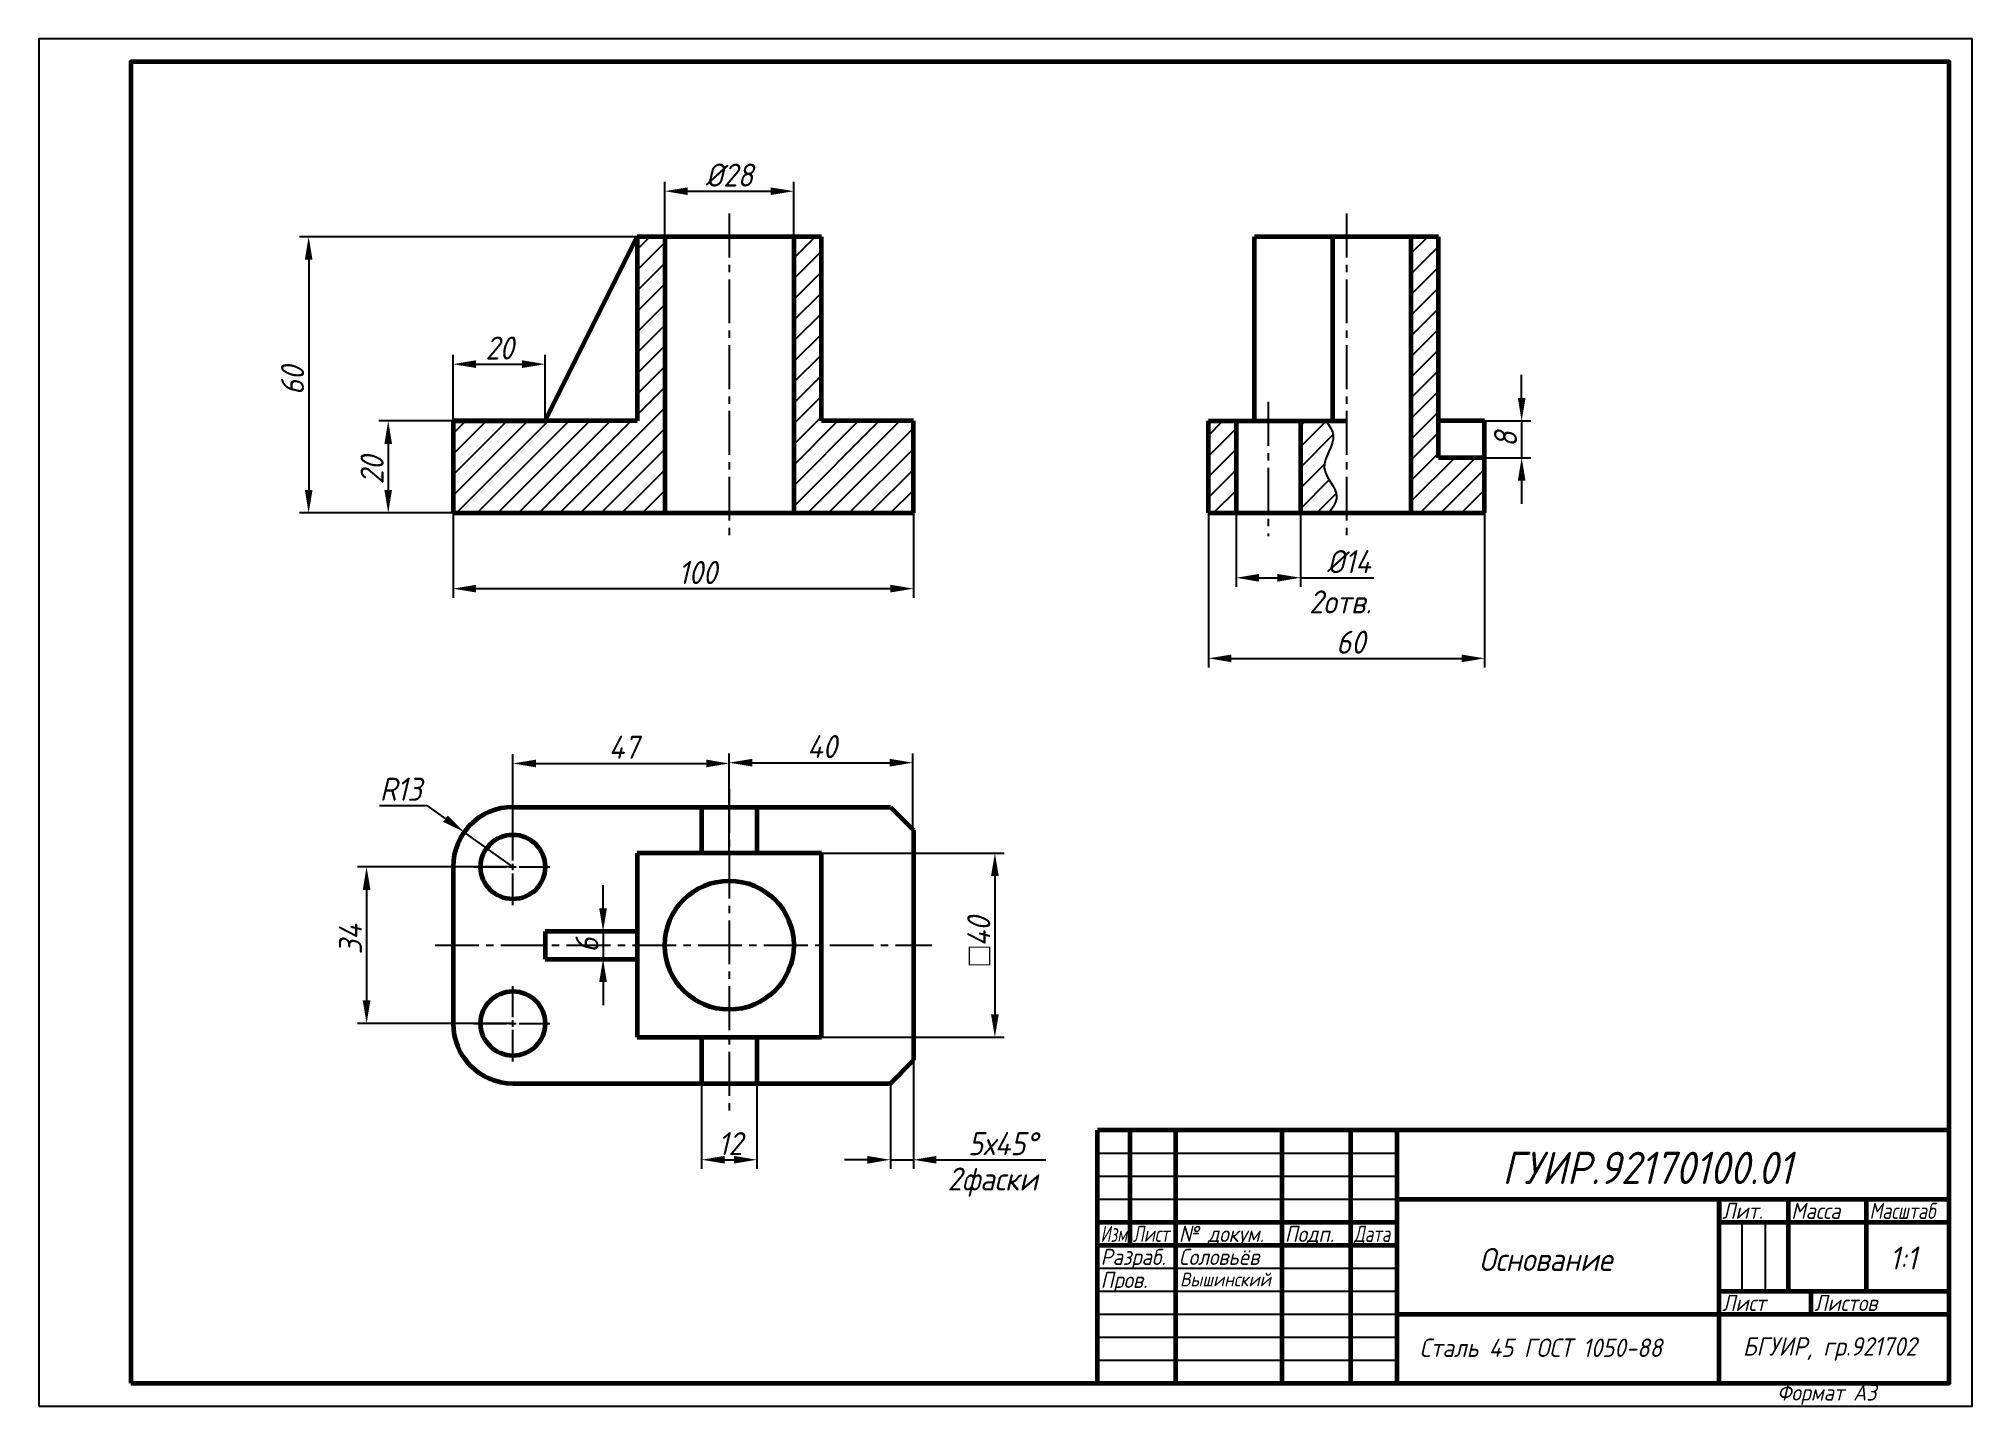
# Model space of a CAD drawing. Header units: millimetres. Extents: x 0 to 420, y 0 to 297.
import ezdxf

# ---------------------------------------------------------------- set-up
doc = ezdxf.new("R2010")
doc.units = ezdxf.units.MM
doc.header["$LTSCALE"] = 0.5
doc.linetypes.add('осевая2', pattern=[28.575, 19.05, -3.175, 3.175, -3.175])
doc.layers.get('0').update_dxf_attribs({"lineweight": 60})
doc.layers.get('Defpoints').update_dxf_attribs({"color": 1})
doc.layers.add('1-оси', color=3, linetype='осевая2')
doc.layers.add('3-размеры', color=1, linetype='Continuous')
doc.layers.add('2-штриховка', color=7, linetype='Continuous', true_color=0x00c7c7)
doc.layers.add('4-текст', color=7, linetype='Continuous', true_color=0xfd1739)
doc.styles.get("Standard").update_dxf_attribs({"font": 'isocpeui.ttf', "width": 0.9})
doc.dimstyles.new('Standart', dxfattribs={"dimtxt": 5, "dimasz": 5, "dimexe": 2, "dimexo": 0, "dimgap": 1, "dimtad": 1, "dimtoh": 1, "dimdec": 0, "dimtxsty": 'Standard', "dimcen": 2.5, "dimadec": 0, "dimazin": 0, "dimtfac": 1, "dimtdec": 0, "dimtmove": 0, "dimatfit": 3, "dimldrblk": 'DOTSMALL', "dimfxl": 1, "dimarcsym": 0})

# ---------------------------------------------------------------- blocks, each defined once
blk = doc.blocks.new('*U2')
at = {"layer": '1-оси', "color": 0, "transparency": 16777216}
for p, q in [((0, 1.4), (0, 8.11)), ((-8.54, 0), (-1.4, 0)), ((1.4, 0), (8.03, 0)), ((0, -8.28), (0, -1.4))]:
    blk.add_line(p, q, dxfattribs=at)
at = {"layer": '1-оси', "color": 0, "linetype": 'Continuous', "transparency": 16777216}
for p, q in [((-0.7, 0), (0.7, 0)), ((0, -0.7), (0, 0.7))]:
    blk.add_line(p, q, dxfattribs=at)
blk = doc.blocks.new('*D3')
at = {"layer": '3-размеры', "color": 0, "lineweight": -2, "transparency": 16777216}
for p, q in [((90, 194), (90, 175.57)), ((190, 194), (190, 175.57)), ((95, 177.57), (185, 177.57))]:
    blk.add_line(p, q, dxfattribs=at)
at = {"layer": '3-размеры', "color": 0, "transparency": 16777216}
for points in [[(95, 178.4), (95, 176.74), (90, 177.57)], [(185, 178.4), (185, 176.74), (190, 177.57)]]:
    blk.add_solid(points, dxfattribs=at)
at = {"layer": 'Defpoints', "color": 0, "transparency": 16777216}
for p in [(90, 194), (190, 194), (190, 177.57)]:
    blk.add_point(p, dxfattribs=at)
at = {"layer": '3-размеры', "color": 0, "transparency": 16777216, "insert": (143.13, 181.07), "char_height": 5, "attachment_point": 5}
blk.add_mtext('100', dxfattribs=at)
blk = doc.blocks.new('_DotSmall')
at = {"color": 0, "linetype": 'ByBlock', "const_width": 0.5}
blk.add_lwpolyline([(-0.0625, 0, 1), (0.0625, 0, 1)], format="xyb", close=True, dxfattribs=at)
blk = doc.blocks.new('*D4')
at = {"layer": '3-размеры', "color": 0, "lineweight": -2, "transparency": 16777216}
for p, q in [((136, 254), (136, 265.88)), ((164, 254), (164, 265.88)), ((141, 263.88), (159, 263.88))]:
    blk.add_line(p, q, dxfattribs=at)
at = {"layer": '3-размеры', "color": 0, "transparency": 16777216}
for points in [[(141, 264.71), (141, 263.04), (136, 263.88)], [(159, 264.71), (159, 263.04), (164, 263.88)]]:
    blk.add_solid(points, dxfattribs=at)
at = {"layer": 'Defpoints', "color": 0, "transparency": 16777216}
for p in [(164, 263.88), (136, 254), (164, 254)]:
    blk.add_point(p, dxfattribs=at)
at = {"layer": '3-размеры', "color": 0, "transparency": 16777216, "insert": (150, 267.38), "char_height": 5, "attachment_point": 5}
blk.add_mtext('%%C28', dxfattribs=at)
blk = doc.blocks.new('*D5')
at = {"layer": '3-размеры', "color": 0, "lineweight": -2, "transparency": 16777216}
for p, q in [((130, 254), (56.65, 254)), ((58.65, 249), (58.65, 199)), ((90, 194), (56.65, 194))]:
    blk.add_line(p, q, dxfattribs=at)
at = {"layer": '3-размеры', "color": 0, "transparency": 16777216}
for points in [[(57.81, 249), (59.48, 249), (58.65, 254)], [(57.81, 199), (59.48, 199), (58.65, 194)]]:
    blk.add_solid(points, dxfattribs=at)
at = {"layer": 'Defpoints', "color": 0, "transparency": 16777216}
for p in [(130, 254), (58.65, 194), (90, 194)]:
    blk.add_point(p, dxfattribs=at)
at = {"layer": '3-размеры', "color": 0, "transparency": 16777216, "insert": (55.15, 222.76), "char_height": 5, "attachment_point": 5, "rotation": 90}
blk.add_mtext('60', dxfattribs=at)
blk = doc.blocks.new('*D6')
at = {"layer": '3-размеры', "color": 0, "lineweight": -2, "transparency": 16777216}
for p, q in [((90, 214), (73.92, 214)), ((75.92, 209), (75.92, 199)), ((90, 194), (73.92, 194))]:
    blk.add_line(p, q, dxfattribs=at)
at = {"layer": '3-размеры', "color": 0, "transparency": 16777216}
for points in [[(75.09, 209), (76.75, 209), (75.92, 214)], [(75.09, 199), (76.75, 199), (75.92, 194)]]:
    blk.add_solid(points, dxfattribs=at)
at = {"layer": 'Defpoints', "color": 0, "transparency": 16777216}
for p in [(90, 214), (75.92, 194), (90, 194)]:
    blk.add_point(p, dxfattribs=at)
at = {"layer": '3-размеры', "color": 0, "transparency": 16777216, "insert": (72.42, 203.31), "char_height": 5, "attachment_point": 5, "rotation": 90}
blk.add_mtext('20', dxfattribs=at)
blk = doc.blocks.new('*U7')
at = {"layer": '1-оси', "color": 0, "transparency": 16777216}
for p, q in [((0, 1.4), (0, 8.11)), ((-8.54, 0), (-1.4, 0)), ((1.4, 0), (8.03, 0)), ((0, -8.28), (0, -1.4))]:
    blk.add_line(p, q, dxfattribs=at)
at = {"layer": '1-оси', "color": 0, "linetype": 'Continuous', "transparency": 16777216}
for p, q in [((-0.7, 0), (0.7, 0)), ((0, -0.7), (0, 0.7))]:
    blk.add_line(p, q, dxfattribs=at)
blk = doc.blocks.new('*D8')
at = {"layer": '3-размеры', "color": 0, "lineweight": -2, "transparency": 16777216}
for p, q in [((90, 214), (90, 228.32)), ((110, 214), (110, 228.32)), ((95, 226.32), (105, 226.32))]:
    blk.add_line(p, q, dxfattribs=at)
at = {"layer": '3-размеры', "color": 0, "transparency": 16777216}
for points in [[(95, 227.16), (95, 225.49), (90, 226.32)], [(105, 227.16), (105, 225.49), (110, 226.32)]]:
    blk.add_solid(points, dxfattribs=at)
at = {"layer": 'Defpoints', "color": 0, "transparency": 16777216}
for p in [(110, 226.32), (90, 214), (110, 214)]:
    blk.add_point(p, dxfattribs=at)
at = {"layer": '3-размеры', "color": 0, "transparency": 16777216, "insert": (100.11, 229.82), "char_height": 5, "attachment_point": 5}
blk.add_mtext('20', dxfattribs=at)
blk = doc.blocks.new('*D9')
at = {"layer": '3-размеры', "color": 0, "lineweight": -2, "transparency": 16777216}
for p, q in [((322.11, 219), (322.11, 224)), ((314.07, 214), (324.11, 214)), ((322.11, 214), (322.11, 206)), ((314.07, 206), (324.11, 206)), ((322.11, 201), (322.11, 196))]:
    blk.add_line(p, q, dxfattribs=at)
at = {"layer": '3-размеры', "color": 0, "transparency": 16777216}
for points in [[(321.28, 219), (322.95, 219), (322.11, 214)], [(321.28, 201), (322.95, 201), (322.11, 206)]]:
    blk.add_solid(points, dxfattribs=at)
at = {"layer": 'Defpoints', "color": 0, "transparency": 16777216}
for p in [(314.07, 214), (314.07, 206), (322.11, 206)]:
    blk.add_point(p, dxfattribs=at)
at = {"layer": '3-размеры', "color": 0, "transparency": 16777216, "insert": (318.61, 210), "char_height": 5, "attachment_point": 5, "rotation": 90}
blk.add_mtext('8', dxfattribs=at)
blk = doc.blocks.new('*D10')
at = {"layer": '3-размеры', "color": 0, "lineweight": -2, "transparency": 16777216}
for p, q in [((260.07, 194), (260.07, 177.93)), ((274.07, 194), (274.07, 177.93)), ((265.07, 179.93), (269.07, 179.93)), ((274.07, 179.93), (290.02, 179.93))]:
    blk.add_line(p, q, dxfattribs=at)
at = {"layer": '3-размеры', "color": 0, "transparency": 16777216}
for points in [[(265.07, 180.76), (265.07, 179.1), (260.07, 179.93)], [(269.07, 180.76), (269.07, 179.1), (274.07, 179.93)]]:
    blk.add_solid(points, dxfattribs=at)
at = {"layer": 'Defpoints', "color": 0, "transparency": 16777216}
for p in [(260.07, 194), (274.07, 194), (274.07, 179.93)]:
    blk.add_point(p, dxfattribs=at)
at = {"layer": '3-размеры', "color": 0, "transparency": 16777216, "insert": (284.55, 183.43), "char_height": 5, "attachment_point": 5}
blk.add_mtext('%%C14', dxfattribs=at)
blk = doc.blocks.new('*D11')
at = {"layer": '3-размеры', "color": 0, "lineweight": -2, "transparency": 16777216}
for p, q in [((254.07, 194), (254.07, 160.43)), ((314.07, 194), (314.07, 160.43)), ((259.07, 162.43), (309.07, 162.43))]:
    blk.add_line(p, q, dxfattribs=at)
at = {"layer": '3-размеры', "color": 0, "transparency": 16777216}
for points in [[(259.07, 163.26), (259.07, 161.6), (254.07, 162.43)], [(309.07, 163.26), (309.07, 161.6), (314.07, 162.43)]]:
    blk.add_solid(points, dxfattribs=at)
at = {"layer": 'Defpoints', "color": 0, "transparency": 16777216}
for p in [(254.07, 194), (314.07, 194), (314.07, 162.43)]:
    blk.add_point(p, dxfattribs=at)
at = {"layer": '3-размеры', "color": 0, "transparency": 16777216, "insert": (284.99, 165.93), "char_height": 5, "attachment_point": 5}
blk.add_mtext('60', dxfattribs=at)
blk = doc.blocks.new('*D12')
at = {"layer": '3-размеры', "color": 0, "lineweight": -2, "transparency": 16777216}
for p, q in [((74.04, 130.51), (84.29, 130.51)), ((84.29, 130.51), (88.36, 127.61)), ((103, 117.14), (92.42, 124.7))]:
    blk.add_line(p, q, dxfattribs=at)
at = {"layer": '3-размеры', "color": 0, "transparency": 16777216}
blk.add_solid([(88.84, 128.28), (87.87, 126.93), (92.42, 124.7)], dxfattribs=at)
at = {"layer": 'Defpoints', "color": 0, "transparency": 16777216}
for p in [(92.42, 124.7), (103, 117.14)]:
    blk.add_point(p, dxfattribs=at)
at = {"layer": '3-размеры', "color": 0, "transparency": 16777216, "insert": (78.66, 134.01), "char_height": 5, "attachment_point": 5}
blk.add_mtext('R13', dxfattribs=at)
blk = doc.blocks.new('*D13')
at = {"layer": '3-размеры', "color": 0, "lineweight": -2, "transparency": 16777216}
for p, q in [((103, 117.14), (69.22, 117.14)), ((71.22, 112.14), (71.22, 88.14)), ((103, 83.14), (69.22, 83.14))]:
    blk.add_line(p, q, dxfattribs=at)
at = {"layer": '3-размеры', "color": 0, "transparency": 16777216}
for points in [[(70.39, 112.14), (72.06, 112.14), (71.22, 117.14)], [(70.39, 88.14), (72.06, 88.14), (71.22, 83.14)]]:
    blk.add_solid(points, dxfattribs=at)
at = {"layer": 'Defpoints', "color": 0, "transparency": 16777216}
for p in [(103, 117.14), (71.22, 83.14), (103, 83.14)]:
    blk.add_point(p, dxfattribs=at)
at = {"layer": '3-размеры', "color": 0, "transparency": 16777216, "insert": (67.72, 101.4), "char_height": 5, "attachment_point": 5, "rotation": 90}
blk.add_mtext('34', dxfattribs=at)
blk = doc.blocks.new('*D14')
at = {"layer": '3-размеры', "color": 0, "lineweight": -2, "transparency": 16777216}
for p, q in [((170, 120.14), (209.7, 120.14)), ((207.7, 115.14), (207.7, 85.14)), ((170, 80.14), (209.7, 80.14))]:
    blk.add_line(p, q, dxfattribs=at)
at = {"layer": '3-размеры', "color": 0, "transparency": 16777216}
for points in [[(206.86, 115.14), (208.53, 115.14), (207.7, 120.14)], [(206.86, 85.14), (208.53, 85.14), (207.7, 80.14)]]:
    blk.add_solid(points, dxfattribs=at)
at = {"layer": 'Defpoints', "color": 0, "transparency": 16777216}
for p in [(170, 120.14), (170, 80.14), (207.7, 80.14)]:
    blk.add_point(p, dxfattribs=at)
at = {"layer": '3-размеры', "color": 0, "transparency": 16777216, "insert": (203.99, 101.03), "char_height": 5, "attachment_point": 5, "rotation": 90}
blk.add_mtext('{\\fArial|b0|i1|c204|p34;\\H1.08333x;□}40', dxfattribs=at)
blk = doc.blocks.new('*D15')
at = {"layer": '3-размеры', "color": 0, "lineweight": -2, "transparency": 16777216}
for p, q in [((144, 70.14), (144, 51.55)), ((156, 70.14), (156, 51.55)), ((149, 53.55), (151, 53.55))]:
    blk.add_line(p, q, dxfattribs=at)
at = {"layer": '3-размеры', "color": 0, "transparency": 16777216}
for points in [[(149, 54.38), (149, 52.72), (144, 53.55)], [(151, 54.38), (151, 52.72), (156, 53.55)]]:
    blk.add_solid(points, dxfattribs=at)
at = {"layer": 'Defpoints', "color": 0, "transparency": 16777216}
for p in [(144, 70.14), (156, 70.14), (156, 53.55)]:
    blk.add_point(p, dxfattribs=at)
at = {"layer": '3-размеры', "color": 0, "transparency": 16777216, "insert": (150.23, 57.05), "char_height": 5, "attachment_point": 5}
blk.add_mtext('12', dxfattribs=at)
blk = doc.blocks.new('*D16')
at = {"layer": '3-размеры', "color": 0, "lineweight": -2, "transparency": 16777216}
for p, q in [((190, 75.14), (190, 51.54)), ((185, 70.14), (185, 51.54)), ((180, 53.54), (175, 53.54)), ((185, 53.54), (190, 53.54)), ((195, 53.54), (218.79, 53.54))]:
    blk.add_line(p, q, dxfattribs=at)
at = {"layer": '3-размеры', "color": 0, "transparency": 16777216}
for points in [[(180, 54.37), (180, 52.7), (185, 53.54)], [(195, 54.37), (195, 52.7), (190, 53.54)]]:
    blk.add_solid(points, dxfattribs=at)
at = {"layer": 'Defpoints', "color": 0, "transparency": 16777216}
for p in [(190, 75.14), (185, 70.14), (190, 53.54)]:
    blk.add_point(p, dxfattribs=at)
at = {"layer": '3-размеры', "color": 0, "transparency": 16777216, "insert": (209.39, 57.04), "char_height": 5, "attachment_point": 5}
blk.add_mtext('5х45%%D', dxfattribs=at)
blk = doc.blocks.new('*D17')
at = {"layer": '3-размеры', "color": 0, "lineweight": -2, "transparency": 16777216}
for p, q in [((122.59, 108.14), (122.59, 113.14)), ((130, 103.14), (120.59, 103.14)), ((122.59, 103.14), (122.59, 97.14)), ((130, 97.14), (120.59, 97.14)), ((122.59, 92.14), (122.59, 87.14))]:
    blk.add_line(p, q, dxfattribs=at)
at = {"layer": '3-размеры', "color": 0, "transparency": 16777216}
for points in [[(121.75, 108.14), (123.42, 108.14), (122.59, 103.14)], [(121.75, 92.14), (123.42, 92.14), (122.59, 97.14)]]:
    blk.add_solid(points, dxfattribs=at)
at = {"layer": 'Defpoints', "color": 0, "transparency": 16777216}
for p in [(130, 103.14), (122.59, 97.14), (130, 97.14)]:
    blk.add_point(p, dxfattribs=at)
at = {"layer": '3-размеры', "color": 0, "transparency": 16777216, "insert": (119.09, 100.14), "char_height": 5, "attachment_point": 5, "rotation": 90}
blk.add_mtext('6', dxfattribs=at)
blk = doc.blocks.new('*D18')
at = {"layer": '3-размеры', "color": 0, "lineweight": -2, "transparency": 16777216}
for p, q in [((150, 120.14), (150, 141.77)), ((155, 139.77), (184.85, 139.77)), ((189.85, 120.14), (189.85, 141.77))]:
    blk.add_line(p, q, dxfattribs=at)
at = {"layer": '3-размеры', "color": 0, "transparency": 16777216}
for points in [[(155, 140.61), (155, 138.94), (150, 139.77)], [(184.85, 140.61), (184.85, 138.94), (189.85, 139.77)]]:
    blk.add_solid(points, dxfattribs=at)
at = {"layer": 'Defpoints', "color": 0, "transparency": 16777216}
for p in [(189.85, 139.77), (150, 120.14), (189.85, 120.14)]:
    blk.add_point(p, dxfattribs=at)
at = {"layer": '3-размеры', "color": 0, "transparency": 16777216, "insert": (170.14, 143.27), "char_height": 5, "attachment_point": 5}
blk.add_mtext('40', dxfattribs=at)
blk = doc.blocks.new('*D19')
at = {"layer": '3-размеры', "color": 0, "lineweight": -2, "transparency": 16777216}
for p, q in [((103, 124.14), (103, 141.6)), ((108, 139.6), (145, 139.6)), ((150, 130.14), (150, 141.6))]:
    blk.add_line(p, q, dxfattribs=at)
at = {"layer": '3-размеры', "color": 0, "transparency": 16777216}
for points in [[(108, 140.44), (108, 138.77), (103, 139.6)], [(145, 140.44), (145, 138.77), (150, 139.6)]]:
    blk.add_solid(points, dxfattribs=at)
at = {"layer": 'Defpoints', "color": 0, "transparency": 16777216}
for p in [(150, 139.6), (150, 130.14), (103, 124.14)]:
    blk.add_point(p, dxfattribs=at)
at = {"layer": '3-размеры', "color": 0, "transparency": 16777216, "insert": (127.08, 143.13), "char_height": 5, "attachment_point": 5}
blk.add_mtext('47', dxfattribs=at)

msp = doc.modelspace()

# ---------------------------------------------------------------- hatches: boundary and pattern name
at = {"layer": '2-штриховка'}
h = msp.add_hatch(dxfattribs=at)
h.set_pattern_fill('ANSI31', color=256)
h.paths.add_polyline_path([(136, 254), (130, 254), (130, 214), (90, 214), (90, 194), (136, 194)])
h = msp.add_hatch(dxfattribs=at)
h.set_pattern_fill('ANSI31', color=256)
h.paths.add_polyline_path([(190, 214), (170, 214), (170, 254), (164, 254), (164, 194), (190, 194)])
h = msp.add_hatch(dxfattribs=at)
h.set_pattern_fill('ANSI31', color=256)
h.set_pattern_definition([(45, (-15.1427, 0), (-2.245064, 2.245064), [])])
h.paths.add_polyline_path([(260.07, 214), (254.07, 214), (254.07, 194), (260.07, 194)])
edge = h.paths.add_edge_path()
edge.add_spline(control_points=[(280.27, 194), (281.1, 195.18), (283.37, 198.43), (276.78, 203.84), (282.63, 209.82), (280.33, 212.97), (279.58, 214)], knot_values=[0, 0, 0, 0, 3.915783, 10.738843, 18.049524, 21.579776, 21.579776, 21.579776, 21.579776], degree=3, periodic=0)
edge.add_line((279.58, 214), (274.07, 214))
edge.add_line((274.07, 214), (274.07, 194))
edge.add_line((274.07, 194), (280.27, 194))
h.paths.add_polyline_path([(304.07, 254), (298.07, 254), (298.07, 194), (314.07, 194), (314.07, 206), (304.07, 206)])

# ---------------------------------------------------------------- linework, layer by layer
for p, q in [((110, 214), (130, 254)), ((170, 254), (130, 254)), ((130, 254), (130, 214)), ((136, 254), (136, 194)), ((164, 254), (164, 194)), ((170, 214), (170, 254)), ((304.07, 254), (264.07, 254)), ((264.07, 214), (264.07, 254)), ((281.07, 214), (281.07, 254)), ((298.07, 254), (298.07, 194)), ((304.07, 206), (304.07, 254)), ((130, 214), (90, 214)), ((90, 214), (90, 194)), ((90, 214), (110, 214)), ((90, 214), (110, 214)), ((190, 214), (170, 214)), ((190, 194), (190, 214)), ((254.07, 194), (254.07, 214)), ((254.07, 214), (284.07, 214)), ((260.07, 214), (260.07, 194)), ((274.07, 214), (274.07, 194)), ((314.07, 214), (304.07, 214)), ((314.07, 194), (314.07, 214)), ((314.07, 206), (304.07, 206)), ((90, 194), (190, 194)), ((254.07, 194), (314.07, 194)), ((103, 130.14), (185, 130.14)), ((144, 130.14), (144, 120.14)), ((156, 130.14), (156, 120.14)), ((185, 130.14), (190, 125.14)), ((190, 125.14), (190, 75.14)), ((130, 120.14), (130, 80.14)), ((170, 120.14), (130, 120.14)), ((170, 80.14), (170, 120.14)), ((90, 117.14), (90, 83.14)), ((130, 103.14), (110, 103.14)), ((110, 103.14), (110, 97.14)), ((110, 97.14), (130, 97.14)), ((130, 80.14), (170, 80.14)), ((144, 80.14), (144, 70.14)), ((156, 80.14), (156, 70.14)), ((185, 70.14), (190, 75.14)), ((103, 70.14), (185, 70.14)), ((365, 45), (365, 40))]:
    msp.add_line(p, q)
at = {"lineweight": 60}
for p, q in [((415, 60), (230, 60)), ((230, 5), (230, 60)), ((237, 60), (237, 35)), ((247, 5), (247, 60)), ((270, 60), (270, 5)), ((285, 5), (285, 60)), ((295, 60), (295, 5)), ((295, 45), (415, 45)), ((365, 5), (365, 45)), ((380, 45), (380, 25)), ((397, 25), (397, 45)), ((230, 40), (295, 40)), ((365, 40), (415, 40)), ((230, 35), (295, 35)), ((365, 25), (415, 25)), ((385, 20), (385, 25)), ((295, 20), (415, 20))]:
    msp.add_line(p, q, dxfattribs=at)
at = {"lineweight": -3}
for p, q in [((230, 55), (295, 55)), ((230, 50), (295, 50)), ((230, 45), (295, 45)), ((370, 25), (370, 40)), ((375, 40), (375, 25)), ((230, 30), (295, 30)), ((230, 25), (295, 25)), ((230, 20), (295, 20)), ((230, 15), (295, 15)), ((230, 10), (295, 10))]:
    msp.add_line(p, q, dxfattribs=at)
at = {"lineweight": 60}
msp.add_lwpolyline([(20, 5), (415, 5), (415, 292), (20, 292)], close=True, dxfattribs=at)
for centre, radius in [((103, 117.14), 7), ((150, 100.14), 14), ((103, 83.14), 7)]:
    msp.add_circle(centre, radius)
for centre, start, end in [((103, 117.14), 90, 180), ((103, 83.14), 180, 270)]:
    msp.add_arc(centre, 13, start, end)
at = {"layer": '1-оси'}
for p, q in [((150, 259.01), (150, 189)), ((284.07, 259.01), (284.07, 189)), ((267.07, 218.11), (267.07, 189)), ((150, 134.1), (150, 64.09)), ((86.09, 100.14), (194.02, 100.14))]:
    msp.add_line(p, q, dxfattribs=at)
at = {"layer": '2-штриховка'}
msp.add_spline([(279.58, 214), (281.2, 210.87), (279.25, 203.82), (281.93, 197.54), (280.27, 194)], degree=3, dxfattribs=at)
at = {"layer": 'Defpoints'}
msp.add_line((190, 194), (190, 194), dxfattribs=at)
msp.add_line((190, 194), (190, 194), dxfattribs=at)
msp.add_line((190, 194), (190, 194), dxfattribs=at)
msp.add_lwpolyline([(0, 0), (420, 0), (420, 297), (0, 297)], close=True, dxfattribs=at)

# ---------------------------------------------------------------- block references
at = {"layer": '1-оси'}
for name, p in [('*U7', (103, 117.14)), ('*U2', (103, 83.14))]:
    msp.add_blockref(name, p, dxfattribs=at)

# ---------------------------------------------------------------- texts
at = {"lineweight": -3, "width": 0.9}
msp.add_text('Формат А3', height=3.5, dxfattribs=at).set_placement((377.6, 1.25))
at = {"layer": '3-размеры', "char_height": 5, "attachment_point": 1}
for s, insert in [('2отв.', (275.93, 177.19)), ('2фаски', (197.42, 51.87))]:
    msp.add_mtext_dynamic_manual_height_columns(s, width=11.2605, gutter_width=50, heights=[0], dxfattribs=dict(at, insert=insert))
at = {"layer": '4-текст', "width": 0.9}
for s, height, p in [('ГУИР.92170100.01', 7, (317.91, 48.28)), ('Основание', 5, (312.88, 29.39)), ('1:1', 5, (402.03, 29.71)), ('Вышинский', 3, (247.9, 26.05)), ('Сталь 45 ГОСТ 1050-88', 4, (299.94, 10.72)), ('БГУИР, гр.921702', 4, (370.17, 11.01))]:
    msp.add_text(s, height=height, dxfattribs=at).set_placement(p)
at = {"layer": '4-текст', "lineweight": -3}
for s, width, p in [('Лит.', 0.9, (365.67, 40.7)), ('Масса', 0.9, (380.67, 40.7)), ('Масштаб', 0.8, (397.67, 40.7)), ('Изм.', 0.7, (230.67, 35.7)), ('Лист', 0.75, (237.67, 35.7)), ('№ докум.', 0.9, (247.67, 35.7)), ('Подп.', 0.9, (270.67, 35.7)), ('Дата', 0.75, (285.67, 35.7)), ('Разраб.', 0.9, (230.67, 30.7)), ('Соловьёв', 0.9, (247.67, 30.7)), ('Пров.', 0.9, (230.67, 25.7)), ('Лист', 0.9, (365.67, 20.7)), ('Листов', 0.9, (385.67, 20.7))]:
    msp.add_text(s, height=3.5, dxfattribs=dict(at, width=width)).set_placement(p)

# ---------------------------------------------------------------- dimensions: what is measured, and where the dimension line sits
at = {"layer": '3-размеры'}
for base, p1, p2, text, picture, middle in [((164, 263.88), (136, 254), (164, 254), '%%C28', '*D4', (150, 263.88)), ((274.07, 179.93), (260.07, 194), (274.07, 194), '%%C<>', '*D10', (284.55, 179.93)), ((190, 53.54), (185, 70.14), (190, 75.14), '5х45%%D', '*D16', (209.39, 53.54))]:
    dim = msp.add_linear_dim(base=base, p1=p1, p2=p2, text=text, dimstyle='Standart', dxfattribs=at)
    dim.commit()
    dim.dimension.update_dxf_attribs({"geometry": picture, "text_midpoint": middle, "dimtype": 160})
for base, p1, p2, angle, picture, middle, dimtype in [((58.65, 194), (130, 254), (90, 194), 90, '*D5', (58.65, 222.76), 160), ((322.11, 206), (314.07, 214), (314.07, 206), 90, '*D9', (322.11, 210), 160), ((75.92, 194), (90, 214), (90, 194), 90, '*D6', (75.92, 203.31), 160), ((189.85, 139.77), (150, 120.14), (189.85, 120.14), 0, '*D18', (170.14, 139.77), 161), ((71.22, 83.14), (103, 117.14), (103, 83.14), 90, '*D13', (71.22, 101.4), 160), ((122.59, 97.14), (130, 103.14), (130, 97.14), 90, '*D17', (122.59, 100.14), 160)]:
    dim = msp.add_linear_dim(base=base, p1=p1, p2=p2, angle=angle, dimstyle='Standart', dxfattribs=at)
    dim.commit()
    dim.dimension.update_dxf_attribs({"geometry": picture, "text_midpoint": middle, "dimtype": dimtype})
for base, p1, p2, picture, middle in [((110, 226.32), (90, 214), (110, 214), '*D8', (100.11, 226.32)), ((190, 177.57), (90, 194), (190, 194), '*D3', (143.13, 177.57)), ((314.07, 162.43), (254.07, 194), (314.07, 194), '*D11', (284.99, 162.43)), ((150, 139.6), (103, 124.14), (150, 130.14), '*D19', (127.08, 139.6)), ((156, 53.55), (144, 70.14), (156, 70.14), '*D15', (150.23, 53.55))]:
    dim = msp.add_linear_dim(base=base, p1=p1, p2=p2, dimstyle='Standart', dxfattribs=at)
    dim.commit()
    dim.dimension.update_dxf_attribs({"geometry": picture, "text_midpoint": middle, "dimtype": 160})
dim = msp.add_radius_dim(center=(103, 117.14), mpoint=(92.42, 124.7), dimstyle='Standart', dxfattribs=at)
dim.commit()
dim.dimension.update_dxf_attribs({"geometry": '*D12', "text_midpoint": (78.66, 130.51), "dimtype": 164})
dim = msp.add_linear_dim(base=(207.7, 80.14), p1=(170, 120.14), p2=(170, 80.14), angle=90, text='{\\fArial|b0|i1|c204|p34;\\H1.08333x;□}<>', dimstyle='Standart', dxfattribs=at)
dim.commit()
dim.dimension.update_dxf_attribs({"geometry": '*D14', "text_midpoint": (207.7, 101.03), "dimtype": 160})

doc.saveas('drawing.dxf')
